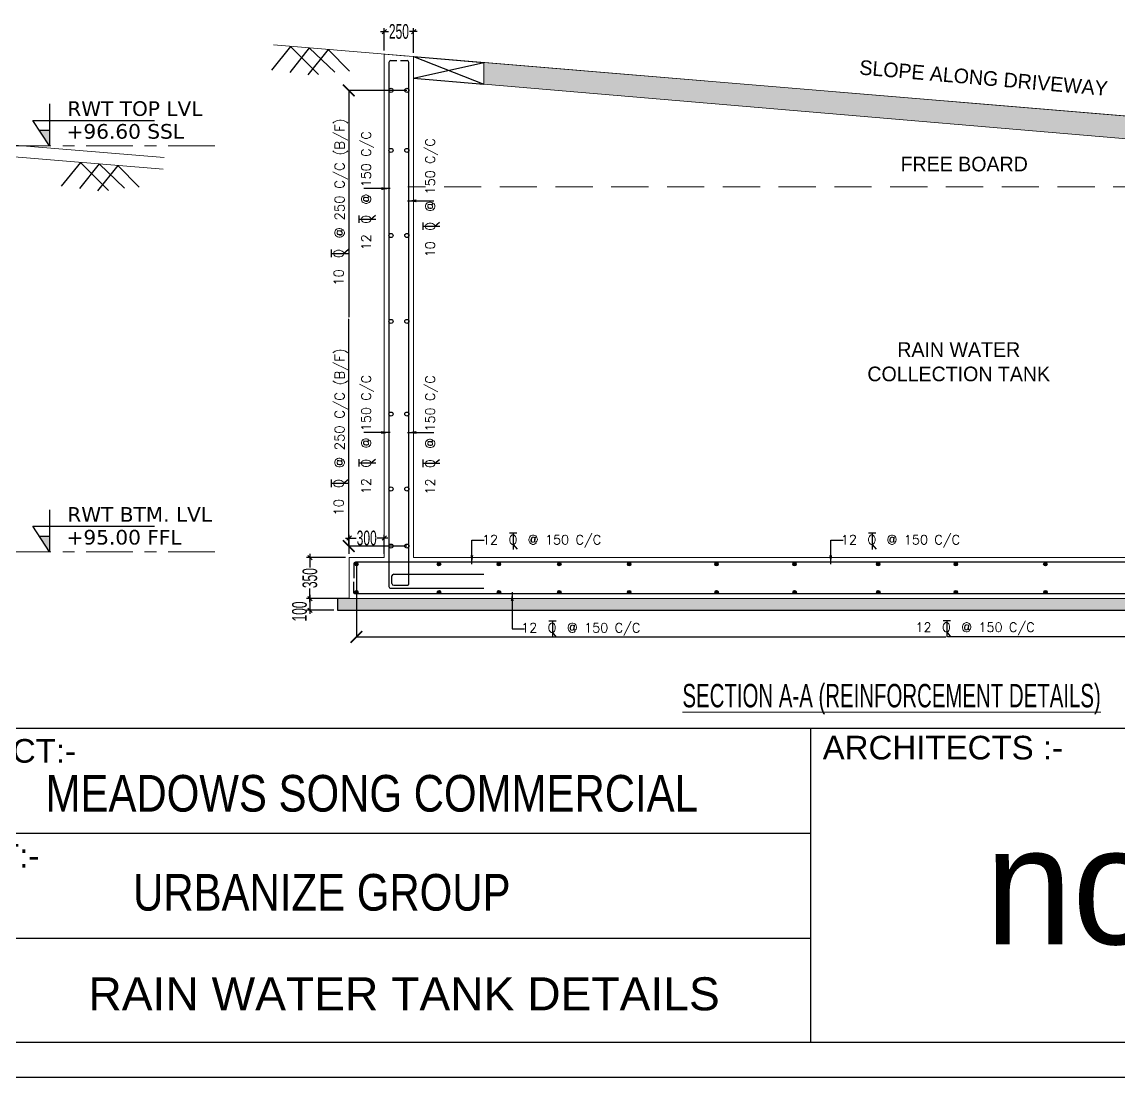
# Model space of a CAD drawing. Extents: x 1878645 to 3043969, y -1160829 to -603973.
# Drawn here: x 2187186 to 2196555, y -806066 to -797054 of the extents above; entities that cross this region are included whole.
import ezdxf
from ezdxf.enums import TextEntityAlignment as Align

# ---------------------------------------------------------------- set-up
doc = ezdxf.new("R2010")
doc.units = 0
doc.header["$LTSCALE"] = 100
doc.header["$PDMODE"] = 66
for name, pattern in [('CONTINOUS', [0]), ('Grids', [7, 4, -1, 1, -1]), ('HIDDEN2', [4.7625, 3.175, -1.5875])]:
    doc.linetypes.add(name, pattern=pattern)
doc.layers.get('Defpoints').update_dxf_attribs({"lineweight": 0})
for name, color, linetype in [('A-ANNO-DIMS', 8, 'Continuous'), ('A-ANNO-SYMB', 4, 'Continuous'), ('A-ANNO-TEXT', 8, 'Continuous'), ('C-HAT', 8, 'Continuous'), ('C-REINF-DOT', 2, 'Continuous'), ('C-RETAINING WALL DETAILS', 4, 'Continuous'), ('CDIM', 3, 'Continuous'), ('COLUMN-NO', 7, 'Continuous'), ('Dim', 3, 'Continuous'), ('REINF', 5, 'Continuous')]:
    doc.layers.add(name, color=color, linetype=linetype)
for name, color, linetype, lineweight in [('A-ELEV-0.7', 5, 'Continuous', 0), ('A-GRID', 8, 'Grids', 0), ('A-STRU-CONC', 2, 'Continuous', 0), ('STR-DIM', 1, 'CONTINOUS', 5)]:
    doc.layers.add(name, color=color, linetype=linetype, lineweight=lineweight)
doc.styles.add('ARIAL', font='arial.ttf')
doc.styles.add('DIM-1', font='ARIALN.TTF')
doc.styles.add('ROMANS', font='simplex.shx', dxfattribs={"width": 0.75})
doc.styles.add('SOBHA', font='swisscl.ttf')
doc.styles.add('sobha.sed', font='swisscl.ttf', dxfattribs={"width": 0.8})
doc.styles.get("Standard").update_dxf_attribs({"font": 'verdana.ttf'})
doc.styles.add('Style-font003', font='arial.ttf')
doc.dimstyles.new('mm ond feet with line', dxfattribs={"dimtxt": 200, "dimasz": 100, "dimexe": 0.18, "dimexo": 0.0625, "dimgap": 0.09, "dimtad": 0, "dimdec": 0, "dimzin": 0, "dimdsep": 46, "dimtxsty": 'Standard', "dimblk": 'ARCHTICK', "dimcen": 0, "dimclrd": 8, "dimclre": 8, "dimclrt": 7, "dimadec": 0, "dimazin": 0, "dimtfac": 1, "dimtdec": 0, "dimtofl": 0, "dimtmove": 0, "dimatfit": 3, "dimfxl": 1, "dimtolj": 1, "dimtzin": 0, "dimarcsym": 0})
doc.dimstyles.new('S-25 MM', dxfattribs={"dimscale": 25, "dimtxt": 2.5, "dimasz": 1.5, "dimexe": 1.15, "dimexo": 1.25, "dimgap": 0.1, "dimtad": 0, "dimdec": 0, "dimrnd": 0.0005, "dimzin": 0, "dimdsep": 46, "dimtxsty": 'sobha.sed', "dimblk": 'OBLIQUE', "dimcen": 0.09, "dimdle": 1.25, "dimclrd": 8, "dimclre": 8, "dimclrt": 6, "dimadec": 0, "dimazin": 0, "dimtfac": 1, "dimtdec": 0, "dimtofl": 0, "dimtmove": 1, "dimatfit": 3, "dimfxl": 1, "dimtolj": 1, "dimtzin": 0, "dimlwd": -1, "dimlwe": -1, "dimarcsym": 0})

# ---------------------------------------------------------------- blocks, each defined once
blk = doc.blocks.new('TAG - LEVEL VERTICAL')
blk.add_hatch(color=256).paths.add_polyline_path([(0, 1.65), (0, 4.34), (-1.75, 4.34)])
for p, q in [((0, 8.83), (0, 1.65)), ((-2.83, 6), (17.95, 6)), ((0, 1.65), (-2.83, 6)), ((-1.75, 4.34), (0, 4.34))]:
    blk.add_line(p, q)
at = {"color": 7}
for tag, p in [('LVL', (3.03, 6.78)), ('HEIGHT', (2.91, 2.89))]:
    blk.add_attdef(tag, p, '', height=2.5, dxfattribs=at)
blk = doc.blocks.new('_OBLIQUE')
at = {"color": 0, "linetype": 'ByBlock'}
blk.add_line((-0.5, -0.5), (0.5, 0.5), dxfattribs=at)
blk = doc.blocks.new('*D1373')
at = {"layer": 'Defpoints', "color": 0, "transparency": 16777216}
for p in [(2190530.5, -797135.7), (2190280.5, -797329.1), (2190530.5, -797350)]:
    blk.add_point(p, dxfattribs=at)
at = {"layer": 'Dim', "color": 8, "transparency": 16777216}
for p, q in [((2190249.2, -797135.7), (2190315.6, -797135.7)), ((2190280.5, -797297.9), (2190280.5, -797107)), ((2190561.7, -797135.7), (2190495.3, -797135.7)), ((2190530.5, -797318.7), (2190530.5, -797107))]:
    blk.add_line(p, q, dxfattribs=at)
at = {"layer": 'Dim', "color": 8, "transparency": 16777216, "xscale": 37.5, "yscale": 37.5, "zscale": 37.5, "rotation": 180}
blk.add_blockref('_OBLIQUE', (2190280.5, -797135.7), dxfattribs=at)
at = {"layer": 'Dim', "color": 8, "transparency": 16777216, "xscale": 37.5, "yscale": 37.5, "zscale": 37.5}
blk.add_blockref('_OBLIQUE', (2190530.5, -797135.7), dxfattribs=at)
at = {"layer": 'Dim', "color": 6, "transparency": 16777216, "insert": (2190405.5, -797135.7), "char_height": 125, "attachment_point": 5, "style": 'sobha.sed'}
blk.add_mtext('\\A1;250', dxfattribs=at)
blk = doc.blocks.new('*D1375')
at = {"layer": 'Defpoints', "color": 0, "transparency": 16777216}
for p in [(2189980.5, -801629.1), (2189645.5, -801979.1), (2189980.5, -801979.1)]:
    blk.add_point(p, dxfattribs=at)
at = {"layer": 'Dim', "color": 8, "transparency": 16777216}
for p, q in [((2189949.2, -801629.1), (2189616.8, -801629.1)), ((2189645.5, -801597.9), (2189645.5, -801714.2)), ((2189645.5, -802010.4), (2189645.5, -801894)), ((2189949.2, -801979.1), (2189616.8, -801979.1))]:
    blk.add_line(p, q, dxfattribs=at)
at = {"layer": 'Dim', "color": 8, "transparency": 16777216, "xscale": 37.5, "yscale": 37.5, "zscale": 37.5}
for p, rotation in [((2189645.5, -801629.1), 90), ((2189645.5, -801979.1), 270)]:
    blk.add_blockref('_OBLIQUE', p, dxfattribs=dict(at, rotation=rotation))
at = {"layer": 'Dim', "color": 6, "transparency": 16777216, "insert": (2189645.5, -801804.1), "char_height": 125, "attachment_point": 5, "rotation": 90, "style": 'sobha.sed'}
blk.add_mtext('\\A1;350', dxfattribs=at)
blk = doc.blocks.new('*D1376')
at = {"layer": 'Defpoints', "color": 0, "transparency": 16777216}
for p in [(2189880.5, -801979.1), (2189645.5, -802079.1), (2189880.5, -802079.1)]:
    blk.add_point(p, dxfattribs=at)
at = {"layer": 'Dim', "color": 8, "transparency": 16777216}
for p, q in [((2189645.5, -801947.9), (2189645.5, -802110.4)), ((2189849.2, -801979.1), (2189616.8, -801979.1)), ((2189849.2, -802079.1), (2189616.8, -802079.1))]:
    blk.add_line(p, q, dxfattribs=at)
at = {"layer": 'Dim', "color": 8, "transparency": 16777216, "xscale": 37.5, "yscale": 37.5, "zscale": 37.5}
for p, rotation in [((2189645.5, -801979.1), 90), ((2189645.5, -802079.1), 270)]:
    blk.add_blockref('_OBLIQUE', p, dxfattribs=dict(at, rotation=rotation))
at = {"layer": 'Dim', "color": 6, "transparency": 16777216, "insert": (2189556.8, -802089.2), "char_height": 125, "attachment_point": 5, "rotation": 90, "style": 'sobha.sed'}
blk.add_mtext('\\A1;100', dxfattribs=at)
blk = doc.blocks.new('*D1377')
at = {"layer": 'Defpoints', "color": 0, "transparency": 16777216}
for p in [(2189980.5, -801462.1), (2189980.5, -801629.1), (2190280.5, -801629.1)]:
    blk.add_point(p, dxfattribs=at)
at = {"layer": 'Dim', "color": 8, "transparency": 16777216}
for p, q in [((2189949.2, -801462.1), (2190040.5, -801462.1)), ((2189980.5, -801597.9), (2189980.5, -801433.3)), ((2190311.7, -801462.1), (2190220.4, -801462.1)), ((2190280.5, -801597.9), (2190280.5, -801433.3))]:
    blk.add_line(p, q, dxfattribs=at)
at = {"layer": 'Dim', "color": 8, "transparency": 16777216, "xscale": 37.5, "yscale": 37.5, "zscale": 37.5, "rotation": 180}
blk.add_blockref('_OBLIQUE', (2189980.5, -801462.1), dxfattribs=at)
at = {"layer": 'Dim', "color": 8, "transparency": 16777216, "xscale": 37.5, "yscale": 37.5, "zscale": 37.5}
blk.add_blockref('_OBLIQUE', (2190280.5, -801462.1), dxfattribs=at)
at = {"layer": 'Dim', "color": 6, "transparency": 16777216, "insert": (2190130.5, -801462.1), "char_height": 125, "attachment_point": 5, "style": 'sobha.sed'}
blk.add_mtext('\\A1;300', dxfattribs=at)
blk = doc.blocks.new('TOR')
at = {"color": 2}
for p, q in [((-1.08, 3.13), (0.9, 3.13)), ((-0.09, 3.13), (-0.09, -1.3)), ((-0.09, 0.04), (0.95, -1.24))]:
    blk.add_line(p, q, dxfattribs=at)
at = {"color": 2, "style": 'ROMANS'}
blk.add_text('O', height=2.5, dxfattribs=at).set_placement((-1.35, 0.04))
blk.add_attdef('TOR', text='', height=2.5, dxfattribs=at).set_placement((-4.14, 0.04), align=Align.RIGHT)
blk.add_attdef('DIST', (3.77, 0.04), '', height=2.5, dxfattribs=at)
blk = doc.blocks.new('_ARCHTICK')
at = {"color": 0, "linetype": 'ByBlock', "const_width": 0.15}
blk.add_lwpolyline([(-0.5, -0.5), (0.5, 0.5)], dxfattribs=at)
blk = doc.blocks.new('*D1337')
at = {"layer": 'Defpoints', "color": 0, "ltscale": 0.001, "transparency": 16777216}
for p in [(2189977.1, -797638.1), (2190472.9, -797638.1), (2190472.9, -801530.8)]:
    blk.add_point(p, dxfattribs=at)
at = {"layer": 'Dim', "color": 8, "lineweight": -2, "ltscale": 0.001, "transparency": 16777216}
for p, q in [((2190472.9, -797638.1), (2189976.9, -797638.1)), ((2189977.1, -797638.1), (2189977.1, -799576.3)), ((2189977.1, -801530.8), (2189977.1, -799592.7)), ((2190472.9, -801530.8), (2189976.9, -801530.8))]:
    blk.add_line(p, q, dxfattribs=at)
at = {"layer": 'Dim', "color": 8, "lineweight": -2, "ltscale": 0.001, "transparency": 16777216, "xscale": 100, "yscale": 100, "zscale": 100}
for p, rotation in [((2189977.1, -797638.1), 90), ((2189977.1, -801530.8), 270)]:
    blk.add_blockref('_ARCHTICK', p, dxfattribs=dict(at, rotation=rotation))
at = {"layer": 'Dim', "color": 7, "ltscale": 0.001, "transparency": 16777216, "insert": (2189977.1, -799584.5), "char_height": 5, "attachment_point": 5, "rotation": 90}
blk.add_mtext('\\A1;1946', dxfattribs=at)
blk = doc.blocks.new('*D1338')
at = {"layer": 'Defpoints', "color": 0, "ltscale": 0.001, "transparency": 16777216}
for p in [(2190042.1, -801684.6), (2200125, -801684.6), (2190042.1, -802307)]:
    blk.add_point(p, dxfattribs=at)
at = {"layer": 'Dim', "color": 8, "lineweight": -2, "ltscale": 0.001, "transparency": 16777216}
for p, q in [((2190042.1, -801684.7), (2190042.1, -802307.2)), ((2200125, -801684.7), (2200125, -802307.2)), ((2190042.1, -802307), (2195076.2, -802307)), ((2200125, -802307), (2195090.9, -802307))]:
    blk.add_line(p, q, dxfattribs=at)
at = {"layer": 'Dim', "color": 8, "lineweight": -2, "ltscale": 0.001, "transparency": 16777216, "xscale": 100, "yscale": 100, "zscale": 100, "rotation": 180}
blk.add_blockref('_ARCHTICK', (2190042.1, -802307), dxfattribs=at)
at = {"layer": 'Dim', "color": 8, "lineweight": -2, "ltscale": 0.001, "transparency": 16777216, "xscale": 100, "yscale": 100, "zscale": 100}
blk.add_blockref('_ARCHTICK', (2200125, -802307), dxfattribs=at)
at = {"layer": 'Dim', "color": 7, "ltscale": 0.001, "transparency": 16777216, "insert": (2195083.5, -802307), "char_height": 4.5, "attachment_point": 5}
blk.add_mtext('\\A1;5041', dxfattribs=at)

msp = doc.modelspace()

# ---------------------------------------------------------------- hatches: boundary and pattern name
at = {"layer": 'C-HAT'}
h = msp.add_hatch(dxfattribs=at)
h.set_pattern_fill('AR-CONC', color=256, scale=0.5, angle=179.157941015)
h.set_pattern_definition([(229.157941, (-73666.945, 31164.42), (-90.9653752, 9.3073908), [9.525, -104.775]), (174.157941, (-73666.945, 31164.42), (16.2159055, -95.7770778), [7.62, -83.820292]), (279.6093857, (-73674.525, 31165.2), (-74.7494695, -86.469683), [8.0950044, -89.0451223]), (225.342141, (-73667.32, 31139.02), (-135.215952, 23.010806), [14.2875, -157.1625]), (275.7934986, (-73678.59, 31140.94), (-120.5073564, -121.955236), [12.1425116, -133.567804]), (170.342092, (-73667.32, 31139.02), (-120.507356, -121.955236), [11.4299835, -125.729866]), (200.157941, (-73679.92, 31145.56), (-75.0475554, 52.2411527), [9.525, -104.775]), (145.157941, (-73679.92, 31145.56), (-32.251106, -91.6299108), [7.62, -83.82]), (250.609386, (-73686.18, 31149.91), (-107.2986613, -39.3887586), [8.0950044, -89.0449688]), (216.657941, (-73666.945, 31164.42), (-2.16545258, -42.25025837), [0, -82.804, 0, -85.09, 0, -84.1375]), (186.657941, (-73666.945, 31164.42), (-34.1423587, -49.5938813), [0, -48.514, 0, -80.899, 0, -32.0675]), (146.657941, (-73638.627, 31164.004), (-67.74588075, 3.86039406), [0, -31.75, 0, -99.06, 0, -131.445]), (136.657941, (-73625.93, 31163.82), (-74.2434282, -11.6234065), [0, -41.275, 0, -65.786, 0, -93.345])])
h.paths.add_polyline_path([(2189880.451, -801979.13191), (2189880.451, -802079.13191), (2200280.451, -802079.13191), (2200280.451, -801979.13191), (2200180.451, -801979.13191), (2189980.451, -801979.13191)])
at = {"layer": 'C-REINF-DOT'}
h = msp.add_hatch(color=9, dxfattribs=at)
h.dxf.hatch_style = 1
edge = h.paths.add_edge_path()
edge.add_arc((2190042.07302, -801684.64422), 15, 0, 360)
h = msp.add_hatch(color=9, dxfattribs=at)
h.dxf.hatch_style = 1
edge = h.paths.add_edge_path()
edge.add_arc((2190747.39995, -801684.64422), 15, 0, 360)
h = msp.add_hatch(color=9, dxfattribs=at)
h.dxf.hatch_style = 1
edge = h.paths.add_edge_path()
edge.add_arc((2191259.11348, -801684.64422), 15, 0, 360)
h = msp.add_hatch(color=9, dxfattribs=at)
h.dxf.hatch_style = 1
edge = h.paths.add_edge_path()
edge.add_arc((2191774.85625, -801684.64422), 15, 0, 360)
h = msp.add_hatch(color=9, dxfattribs=at)
h.dxf.hatch_style = 1
edge = h.paths.add_edge_path()
edge.add_arc((2192371.18383, -801684.64422), 15, 0, 360)
h = msp.add_hatch(color=9, dxfattribs=at)
h.dxf.hatch_style = 1
edge = h.paths.add_edge_path()
edge.add_arc((2193117.93639, -801684.64422), 15, 0, 360)
h = msp.add_hatch(color=9, dxfattribs=at)
h.dxf.hatch_style = 1
edge = h.paths.add_edge_path()
edge.add_arc((2193784.10414, -801684.64422), 15, 0, 360)
h = msp.add_hatch(color=9, dxfattribs=at)
h.dxf.hatch_style = 1
edge = h.paths.add_edge_path()
edge.add_arc((2194498.62277, -801684.64422), 15, 0, 360)
h = msp.add_hatch(color=9, dxfattribs=at)
h.dxf.hatch_style = 1
edge = h.paths.add_edge_path()
edge.add_arc((2195161.02989, -801684.64422), 15, 0, 360)
h = msp.add_hatch(color=9, dxfattribs=at)
h.dxf.hatch_style = 1
edge = h.paths.add_edge_path()
edge.add_arc((2195926.04834, -801684.64422), 15, 0, 360)
h = msp.add_hatch(color=9, dxfattribs=at)
h.dxf.hatch_style = 1
edge = h.paths.add_edge_path()
edge.add_arc((2190042.52878, -801924.13191), 15, 0, 360)
h = msp.add_hatch(color=9, dxfattribs=at)
h.dxf.hatch_style = 1
edge = h.paths.add_edge_path()
edge.add_arc((2190747.8557, -801924.13191), 15, 0, 360)
h = msp.add_hatch(color=9, dxfattribs=at)
h.dxf.hatch_style = 1
edge = h.paths.add_edge_path()
edge.add_arc((2191259.56923, -801924.13191), 15, 0, 360)
h = msp.add_hatch(color=9, dxfattribs=at)
h.dxf.hatch_style = 1
edge = h.paths.add_edge_path()
edge.add_arc((2191775.31201, -801924.13191), 15, 0, 360)
h = msp.add_hatch(color=9, dxfattribs=at)
h.dxf.hatch_style = 1
edge = h.paths.add_edge_path()
edge.add_arc((2192371.63959, -801924.13191), 15, 0, 360)
h = msp.add_hatch(color=9, dxfattribs=at)
h.dxf.hatch_style = 1
edge = h.paths.add_edge_path()
edge.add_arc((2193118.39214, -801924.13191), 15, 0, 360)
h = msp.add_hatch(color=9, dxfattribs=at)
h.dxf.hatch_style = 1
edge = h.paths.add_edge_path()
edge.add_arc((2193784.55989, -801924.13191), 15, 0, 360)
h = msp.add_hatch(color=9, dxfattribs=at)
h.dxf.hatch_style = 1
edge = h.paths.add_edge_path()
edge.add_arc((2194499.07852, -801924.13191), 15, 0, 360)
h = msp.add_hatch(color=9, dxfattribs=at)
h.dxf.hatch_style = 1
edge = h.paths.add_edge_path()
edge.add_arc((2195161.48564, -801924.13191), 15, 0, 360)
h = msp.add_hatch(color=9, dxfattribs=at)
h.dxf.hatch_style = 1
edge = h.paths.add_edge_path()
edge.add_arc((2195926.50409, -801924.13191), 15, 0, 360)
at = {"layer": 'Dim', "transparency": 33554546}
msp.add_hatch(color=8, dxfattribs=at).paths.add_polyline_path([(2191130.451, -797399.96524), (2199030.98386, -798058.34298), (2199030.98386, -798256.74818), (2191130.451, -797584.36241)])

# ---------------------------------------------------------------- linework, layer by layer
for p, q in [((2205157.09354, -803090.01066), (2173612.67005, -803090.01066)), ((2193922.84704, -805768.77883), (2193922.84704, -803095.74178)), ((2193922.84704, -803985.83962), (2186102.39395, -803985.83962)), ((2193922.84704, -804881.66857), (2186102.39395, -804881.66857)), ((2173326.94157, -805768.77883), (2205157.09354, -805768.77883))]:
    msp.add_line(p, q)
at = {"color": 35}
msp.add_line((2173029.78396, -806065.93645), (2205442.82201, -806065.93645), dxfattribs=at)
at = {"layer": 'A-ANNO-DIMS'}
for p, q in [((2189480.46507, -797262.46642), (2189317.8761, -797465.53544)), ((2189640.20935, -797275.77844), (2189472.77782, -797484.89569)), ((2189480.46507, -797262.46642), (2189720.05413, -797503.73528)), ((2189640.20935, -797275.77844), (2189857.82623, -797483.57351)), ((2189799.95363, -797289.09046), (2189627.67955, -797504.25593)), ((2189799.95363, -797289.09046), (2189984.03949, -797472.89634)), ((2190530.451, -797349.96524), (2191130.451, -797399.96524)), ((2190530.451, -797349.96524), (2191130.451, -797584.36241)), ((2190530.451, -797534.36241), (2191130.451, -797399.96524)), ((2190530.451, -797534.36241), (2191130.451, -797584.36241)), ((2187685.03463, -798253.58771), (2187522.44566, -798456.65673)), ((2187844.77891, -798266.89973), (2187677.34738, -798476.01698)), ((2187685.03463, -798253.58771), (2187924.62369, -798494.85657)), ((2188004.52319, -798280.21175), (2187832.24911, -798495.37722)), ((2187844.77891, -798266.89973), (2188062.39579, -798474.6948)), ((2188004.52319, -798280.21175), (2188188.60905, -798464.01763))]:
    msp.add_line(p, q, dxfattribs=at)
at = {"layer": 'A-ELEV-0.7'}
msp.add_line((2175655.22175, -797150.75668), (2188400.01253, -798212.82258), dxfattribs=at)
at = {"layer": 'A-ELEV-0.7', "linetype": 'HIDDEN2'}
msp.add_line((2199680.59242, -798461.12069), (2190480.59242, -798461.12069), dxfattribs=at)
at = {"layer": 'A-GRID'}
for p, q in [((2188834.24088, -798112.46524), (2185991.56508, -798112.46524)), ((2188834.24088, -801579.13191), (2186191.56508, -801579.13191))]:
    msp.add_line(p, q, dxfattribs=at)
at = {"layer": 'A-STRU-CONC'}
for p, q in [((2175646.9172, -797250.41125), (2188391.70798, -798312.47715)), ((2189335.80311, -797250.41125), (2202080.59389, -798312.47715)), ((2190280.451, -801629.13191), (2190280.451, -797329.13191)), ((2190280.451, -797329.13191), (2190480.451, -797345.79858)), ((2190530.451, -801629.13191), (2190530.451, -797349.96524)), ((2189980.451, -801629.13191), (2190280.451, -801629.13191)), ((2189980.451, -801979.13191), (2189980.451, -801629.13191)), ((2190530.451, -801629.13191), (2199630.451, -801629.13191)), ((2200180.451, -801979.13191), (2189980.451, -801979.13191))]:
    msp.add_line(p, q, dxfattribs=at)
msp.add_lwpolyline([(2199030.98386, -798058.16662), (2199030.98386, -798256.74818), (2191130.451, -797584.36241), (2191130.451, -797399.96524)], close=True, dxfattribs=at)
at = {"layer": 'C-REINF-DOT', "color": 7}
for centre, radius in [((2190337.951, -797638.12303), 17.5), ((2190472.94874, -797638.12303), 17.5), ((2190337.951, -798151.32733), 17.5), ((2190472.94874, -798151.32733), 17.5), ((2190337.951, -798877.38073), 17.5), ((2190472.94874, -798877.38073), 17.5), ((2190337.951, -799611.68066), 17.5), ((2190472.94874, -799611.68066), 17.5), ((2190337.951, -800403.34777), 17.5), ((2190472.94874, -800403.34777), 17.5), ((2190337.951, -801042.99185), 17.5), ((2190472.94874, -801042.99185), 17.5), ((2190337.951, -801530.83698), 17.5), ((2190472.94874, -801530.83698), 17.5), ((2190042.07302, -801684.64422), 15), ((2190747.39995, -801684.64422), 15), ((2191259.11348, -801684.64422), 15), ((2191774.85625, -801684.64422), 15), ((2192371.18383, -801684.64422), 15), ((2193117.93639, -801684.64422), 15), ((2193784.10414, -801684.64422), 15), ((2194498.62277, -801684.64422), 15), ((2195161.02989, -801684.64422), 15), ((2195926.04834, -801684.64422), 15), ((2190042.52878, -801924.13191), 15), ((2190747.8557, -801924.13191), 15), ((2191259.56923, -801924.13191), 15), ((2191775.31201, -801924.13191), 15), ((2192371.63959, -801924.13191), 15), ((2193118.39214, -801924.13191), 15), ((2193784.55989, -801924.13191), 15), ((2194499.07852, -801924.13191), 15), ((2195161.48564, -801924.13191), 15), ((2195926.50409, -801924.13191), 15)]:
    msp.add_circle(centre, radius, dxfattribs=at)
at = {"layer": 'C-RETAINING WALL DETAILS', "color": 2}
for p, q in [((2189980.451, -801979.13191), (2189880.451, -801979.13191)), ((2189880.451, -801979.13191), (2189880.451, -802079.13191)), ((2189880.451, -802079.13191), (2200280.451, -802079.13191))]:
    msp.add_line(p, q, dxfattribs=at)
at = {"layer": 'REINF'}
for p, q in [((2190335.44783, -797384.39373), (2190388.05586, -797384.39373)), ((2190418.1894, -797384.39373), (2190475.44874, -797384.39373)), ((2190361.40378, -801771.06273), (2191130.02745, -801771.06273)), ((2190346.40378, -801850.20979), (2190346.40378, -801786.06273))]:
    msp.add_line(p, q, dxfattribs=at)
for points in [[(2190320.451, -797399.39373), (2190320.451, -799474.9694)], [(2190490.44977, -799474.9694), (2190490.44874, -797399.39372)], [(2190320.451, -799474.9694), (2190320.451, -801875.80971)], [(2190490.451, -801850.20979), (2190490.44977, -799474.9694)]]:
    msp.add_lwpolyline(points, dxfattribs=at)
for points in [[(2200140.451, -801806.0566), (2200140.451, -801684.13191, 0.4142135624), (2200125.451, -801669.13191), (2190035.36168, -801669.13191, 0.4142135624), (2190020.36168, -801684.13191), (2190020.36168, -801806.0566)], [(2200140.451, -801836.28646), (2200140.451, -801924.13191, -0.4142135624), (2200125.451, -801939.13191), (2190035.36168, -801939.13191, -0.4142135624), (2190020.36168, -801924.13191), (2190020.36168, -801836.28646)], [(2190361.40378, -801865.20979), (2190475.451, -801865.20979, 0.4142135624), (2190490.451, -801850.20979)], [(2190320.451, -801875.80971, 0.4142135624), (2190335.451, -801890.80971), (2191129.33443, -801890.80971)]]:
    msp.add_lwpolyline(points, format="xyb", dxfattribs=at)
for centre, start, end in [((2190335.44783, -797399.39373), 90, 180), ((2190475.44874, -797399.39373), 0, 90), ((2190361.40378, -801786.06273), 90, 180), ((2190361.40378, -801850.20979), 180, 270), ((2190475.451, -801850.20979), 270, 0)]:
    msp.add_arc(centre, 15, start, end, dxfattribs=at)

# ---------------------------------------------------------------- block references
at = {"layer": 'A-ANNO-SYMB', "xscale": 50, "yscale": 50, "zscale": 50}
for p, values in [((2187422.20217, -798195.19876), {'LVL': 'RWT TOP LVL', 'HEIGHT': '+96.60 SSL'}), ((2187422.20217, -801661.86543), {'LVL': 'RWT BTM. LVL', 'HEIGHT': '+95.00 FFL'})]:
    msp.add_blockref('TAG - LEVEL VERTICAL', p, dxfattribs=at).add_auto_attribs(values)
at = {"layer": 'CDIM'}
ref = msp.add_blockref('TOR', (2189934.03643, -799027.2067), dxfattribs=dict(at, xscale=33.17760000000335, yscale=33.17760000000335, zscale=33.17760000000335, rotation=90))
ref.add_attrib('TOR', '10', dxfattribs={"layer": '0', "color": 7, "height": 82.944, "rotation": 90, "style": 'ROMANS'}).set_placement((2189932.83426, -799164.71869), align=Align.RIGHT)
ref.add_attrib('DIST', '@ 250 C/C (B/F) ', (2189940.20317, -798902.10625), dxfattribs={"layer": '0', "color": 7, "height": 82.944, "rotation": 90, "style": 'ROMANS'})
at = {"layer": 'CDIM', "color": 7}
ref = msp.add_blockref('TOR', (2190166.51181, -798734.5802), dxfattribs=dict(at, xscale=32, yscale=32, zscale=32, rotation=89.99999999998404))
ref.add_attrib('TOR', '12', dxfattribs={"layer": '0', "color": 7, "height": 80, "rotation": 90, "style": 'ROMANS'}).set_placement((2190165.35232, -798867.21136), align=Align.RIGHT)
ref.add_attrib('DIST', '@ 150 C/C ', (2190165.35232, -798613.92005), dxfattribs={"layer": '0', "color": 7, "height": 80, "rotation": 90, "style": 'ROMANS'})
ref = msp.add_blockref('TOR', (2190713.40025, -798795.0509), dxfattribs=dict(at, xscale=32, yscale=32, zscale=32, rotation=89.99999999998404))
ref.add_attrib('TOR', '10', dxfattribs={"layer": '0', "color": 7, "height": 80, "rotation": 90, "style": 'ROMANS'}).set_placement((2190712.24075, -798927.68206), align=Align.RIGHT)
ref.add_attrib('DIST', '@ 150 C/C ', (2190712.24075, -798674.39074), dxfattribs={"layer": '0', "color": 7, "height": 80, "rotation": 90, "style": 'ROMANS'})
at = {"layer": 'CDIM'}
ref = msp.add_blockref('TOR', (2189934.03643, -800990.5985), dxfattribs=dict(at, xscale=33.17760000000335, yscale=33.17760000000335, zscale=33.17760000000335, rotation=90))
ref.add_attrib('TOR', '10', dxfattribs={"layer": '0', "color": 7, "height": 82.944, "rotation": 90, "style": 'ROMANS'}).set_placement((2189932.83426, -801128.11049), align=Align.RIGHT)
ref.add_attrib('DIST', '@ 250 C/C (B/F) ', (2189940.20317, -800865.49805), dxfattribs={"layer": '0', "color": 7, "height": 82.944, "rotation": 90, "style": 'ROMANS'})
at = {"layer": 'CDIM', "color": 7}
ref = msp.add_blockref('TOR', (2190166.51181, -800817.56059), dxfattribs=dict(at, xscale=32, yscale=32, zscale=32, rotation=89.99999999998404))
ref.add_attrib('TOR', '12', dxfattribs={"layer": '0', "color": 7, "height": 80, "rotation": 90, "style": 'ROMANS'}).set_placement((2190165.35232, -800950.19175), align=Align.RIGHT)
ref.add_attrib('DIST', '@ 150 C/C ', (2190165.35232, -800696.90044), dxfattribs={"layer": '0', "color": 7, "height": 80, "rotation": 90, "style": 'ROMANS'})
ref = msp.add_blockref('TOR', (2190713.40025, -800820.75594), dxfattribs=dict(at, xscale=32, yscale=32, zscale=32, rotation=89.99999999998404))
ref.add_attrib('TOR', '12', dxfattribs={"layer": '0', "color": 7, "height": 80, "rotation": 90, "style": 'ROMANS'}).set_placement((2190712.24075, -800953.3871), align=Align.RIGHT)
ref.add_attrib('DIST', '@ 150 C/C ', (2190712.24075, -800700.09578), dxfattribs={"layer": '0', "color": 7, "height": 80, "rotation": 90, "style": 'ROMANS'})
ref = msp.add_blockref('TOR', (2191384.8401, -801517.21831), dxfattribs=dict(at, xscale=31.99999999999999, yscale=31.99999999999999, zscale=31.99999999999999))
ref.add_attrib('TOR', '12', dxfattribs={"layer": '0', "color": 7, "height": 80, "style": 'ROMANS'}).set_placement((2191252.20894, -801516.05881), align=Align.RIGHT)
ref.add_attrib('DIST', '@ 150 C/C ', (2191505.50026, -801516.05881), dxfattribs={"layer": '0', "color": 7, "height": 80, "style": 'ROMANS'})
ref = msp.add_blockref('TOR', (2194449.48875, -801517.21831), dxfattribs=dict(at, xscale=31.99999999999999, yscale=31.99999999999999, zscale=31.99999999999999))
ref.add_attrib('TOR', '12', dxfattribs={"layer": '0', "color": 7, "height": 80, "style": 'ROMANS'}).set_placement((2194316.85759, -801516.05881), align=Align.RIGHT)
ref.add_attrib('DIST', '@ 150 C/C ', (2194570.14891, -801516.05881), dxfattribs={"layer": '0', "color": 7, "height": 80, "style": 'ROMANS'})
ref = msp.add_blockref('TOR', (2191719.2632, -802269.45456), dxfattribs=dict(at, xscale=31.99999999999999, yscale=31.99999999999999, zscale=31.99999999999999))
ref.add_attrib('TOR', '12', dxfattribs={"layer": '0', "color": 7, "height": 80, "style": 'ROMANS'}).set_placement((2191586.63204, -802268.29506), align=Align.RIGHT)
ref.add_attrib('DIST', '@ 150 C/C ', (2191839.92336, -802268.29506), dxfattribs={"layer": '0', "color": 7, "height": 80, "style": 'ROMANS'})
ref = msp.add_blockref('TOR', (2195086.41035, -802265.50346), dxfattribs=dict(at, xscale=31.99999999999999, yscale=31.99999999999999, zscale=31.99999999999999))
ref.add_attrib('TOR', '12', dxfattribs={"layer": '0', "color": 7, "height": 80, "style": 'ROMANS'}).set_placement((2194953.77919, -802264.34396), align=Align.RIGHT)
ref.add_attrib('DIST', '@ 150 C/C ', (2195207.07051, -802264.34396), dxfattribs={"layer": '0', "color": 7, "height": 80, "style": 'ROMANS'})

# ---------------------------------------------------------------- texts
at = {"style": 'ARIAL'}
msp.add_text('RAIN WATER TANK DETAILS', height=282.3877575, dxfattribs=at).set_placement((2187753.8462, -805496.01974))
at = {"layer": 'A-ANNO-TEXT', "style": 'DIM-1'}
for s, p in [('MEADOWS SONG COMMERCIAL ', (2187387.85515, -803798.49747)), ('URBANIZE GROUP', (2188135.55339, -804644.27692))]:
    msp.add_text(s, height=312.6627046, dxfattribs=at).set_placement(p)
at = {"layer": 'A-ANNO-TEXT', "insert": (2194344.3811, -797377.82067), "char_height": 125, "width": 4321.639218, "attachment_point": 1, "rotation": 355.064276646, "style": 'DIM-1'}
msp.add_mtext('\\pxql;{\\fCentury Gothic|b0|i0|c0|p34;SLOPE ALONG DRIVEWAY}', dxfattribs=at)
at = {"layer": 'A-ANNO-TEXT', "char_height": 125, "attachment_point": 1, "style": 'DIM-1'}
for s, insert, width in [('\\pxql;{\\fCentury Gothic|b0|i0|c0|p34;FREE BOARD}', (2194689.3929, -798204.83236), 4321.639218), ('\\pxqc;{\\fCentury Gothic|b0|i0|c0|p34;RAIN WATER \\PCOLLECTION TANK}', (2192163.16041, -799789.22225), 6045.918479)]:
    msp.add_mtext(s, dxfattribs=dict(at, insert=insert, width=width))
at = {"layer": 'A-ANNO-TEXT', "insert": (2195410.5563, -803928.29561), "char_height": 1003.0040168, "width": 37173.7782336, "attachment_point": 1}
msp.add_mtext('\\pxql;{\\fNiagara Solid|b0|i0|c0|p82;\\C251;n\\C252;otio\\C251;n}', dxfattribs=at)
at = {"layer": 'COLUMN-NO', "style": 'Style-font003'}
for s, height, p in [('PROJECT:-', 201.881032, (2186159.712, -803380.77798)), ('ARCHITECTS :- ', 201.8810322, (2194024.20881, -803353.00598)), ('CLIENT:-', 201.881032, (2186159.712, -804276.60694))]:
    msp.add_text(s, height=height, dxfattribs=at).set_placement(p)
at = {"layer": 'STR-DIM', "color": 30, "style": 'SOBHA', "width": 0.85}
msp.add_text('%%USECTION A-A (REINFORCEMENT DETAILS)', height=200, dxfattribs=at).set_placement((2192826.71121, -802907.82875))

# ---------------------------------------------------------------- dimensions: what is measured, and where the dimension line sits
at = {"layer": 'Dim'}
for base, p1, p2, picture, middle in [((2190530.451, -797135.7208), (2190280.451, -797329.13191), (2190530.451, -797349.96524), '*D1373', (2190405.451, -797135.7208)), ((2189980.451, -801462.06871), (2190280.451, -801629.13191), (2189980.451, -801629.13191), '*D1377', (2190130.451, -801462.06871))]:
    dim = msp.add_linear_dim(base=base, p1=p1, p2=p2, dimstyle='S-25 MM', override={"dimtxt": 5}, dxfattribs=at)
    dim.commit()
    dim.dimension.update_dxf_attribs({"geometry": picture, "text_midpoint": middle})
at = {"layer": 'Dim', "ltscale": 0.001}
for base, p1, p2, angle, override, picture, middle in [((2189977.09947, -797638.12303), (2190472.94874, -801530.83698), (2190472.94874, -797638.12303), 90, {"dimtxt": 5, "dimlfac": 0.5, "dimblk": 'ARCHTICK'}, '*D1337', (2189977.09947, -799584.48001)), ((2190042.07302, -802307.03803), (2200124.99525, -801684.64422), (2190042.07302, -801684.64422), 180, {"dimtxt": 4.5, "dimlfac": 0.5, "dimblk": 'ARCHTICK'}, '*D1338', (2195083.53413, -802307.03803))]:
    dim = msp.add_linear_dim(base=base, p1=p1, p2=p2, angle=angle, dimstyle='mm ond feet with line', override=override, dxfattribs=at)
    dim.commit()
    dim.dimension.update_dxf_attribs({"geometry": picture, "text_midpoint": middle})
at = {"layer": 'Dim'}
dim = msp.add_linear_dim(base=(2189645.50536, -801979.13191), p1=(2189980.451, -801629.13191), p2=(2189980.451, -801979.13191), angle=90, dimstyle='S-25 MM', override={"dimtxt": 5}, dxfattribs=at)
dim.commit()
dim.dimension.update_dxf_attribs({"geometry": '*D1375', "text_midpoint": (2189645.50536, -801804.13191)})
dim = msp.add_linear_dim(base=(2189645.50536, -802079.13191), p1=(2189880.451, -801979.13191), p2=(2189880.451, -802079.13191), angle=90, dimstyle='S-25 MM', override={"dimtxt": 5}, dxfattribs=at)
dim.commit()
dim.dimension.update_dxf_attribs({"geometry": '*D1376', "text_midpoint": (2189556.75536, -802089.2136), "dimtype": 160})

# ---------------------------------------------------------------- leaders
for points in [[(2190330.7801, -798477.38999), (2190106.93984, -798477.38999)], [(2190480.12189, -798581.63656), (2190703.96215, -798581.63656)], [(2190330.7801, -800560.37038), (2190106.93984, -800560.37038)], [(2190480.12189, -800560.37038), (2190703.96215, -800560.37038)], [(2191028.42766, -801684.31569), (2191028.42766, -801480.47125), (2191133.70186, -801480.47125)], [(2194093.07631, -801684.31569), (2194093.07631, -801480.47125), (2194198.35051, -801480.47125)], [(2191373.02086, -801923.94813), (2191373.02086, -802237.0001), (2191478.29506, -802237.0001)]]:
    msp.add_leader(points, dimstyle='S-25 MM', override={"dimasz": 3}, dxfattribs=at)

doc.saveas('drawing.dxf')
